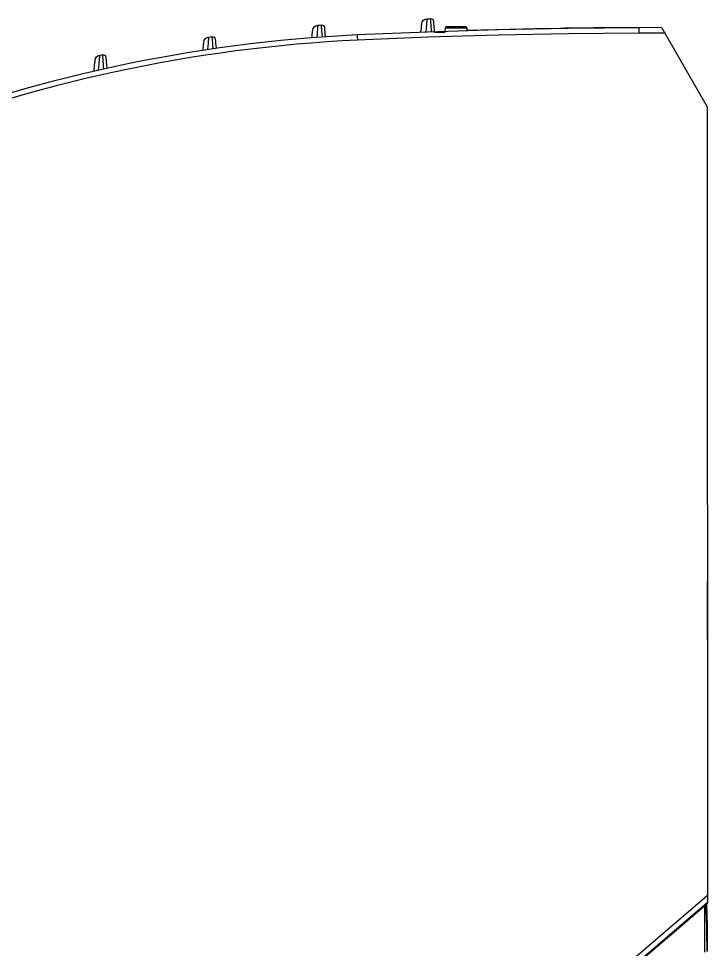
# Model space of a CAD drawing. Header units: millimetres. Extents: x 1291 to 5660, y 748 to 2981.
# Drawn here: x 2623.8 to 2750, y 2789.6 to 2960.2 of the extents above; entities that cross this region are included whole.
import ezdxf

# ---------------------------------------------------------------- set-up
doc = ezdxf.new("R2010")
doc.units = ezdxf.units.MM

msp = doc.modelspace()

# ---------------------------------------------------------------- linework, layer by layer
for points in [[(2677.7, 2957.72), (2677.71, 2957.78), (2677.71, 2957.86), (2677.72, 2957.94), (2677.73, 2958.04), (2677.73, 2958.09, -0.359995), (2678.64, 2958.99), (2678.98, 2959.02), (2679.32, 2959.05, -0.401039), (2679.86, 2958.6), (2679.86, 2958.59), (2679.87, 2958.56), (2679.87, 2958.51), (2679.88, 2958.45), (2679.88, 2958.36), (2679.89, 2958.27), (2679.89, 2958.24)], [(2697.57, 2957.69), (2697.61, 2958.18), (2697.64, 2958.48), (2697.66, 2958.75), (2697.67, 2958.81), (2697.67, 2958.87), (2697.68, 2958.91), (2697.68, 2958.97), (2697.69, 2959.05), (2697.7, 2959.13), (2697.7, 2959.2), (2697.71, 2959.24), (2697.71, 2959.27, -0.37982), (2698.67, 2960.19), (2699, 2960.2), (2699.32, 2960.21, -0.412819), (2699.84, 2959.76), (2699.84, 2959.75), (2699.84, 2959.72), (2699.85, 2959.67), (2699.85, 2959.6), (2699.86, 2959.52), (2699.87, 2959.42), (2699.87, 2959.36), (2699.88, 2959.31), (2699.88, 2959.24), (2699.89, 2959.19), (2699.92, 2958.9), (2699.95, 2958.57), (2699.98, 2958.22), (2700.01, 2957.84), (2700.01, 2957.78)], [(2741.65, 2958.56), (2736.41, 2958.54), (2736.08, 2958.54), (2735.03, 2958.54), (2734.93, 2958.53), (2734.05, 2958.53), (2733.58, 2958.53), (2733.08, 2958.53), (2732.58, 2958.52), (2732.05, 2958.52), (2731.51, 2958.52), (2730.95, 2958.51), (2730.67, 2958.51), (2730.38, 2958.51), (2730.1, 2958.5), (2729.81, 2958.5), (2729.22, 2958.5), (2728.62, 2958.49), (2728.01, 2958.48), (2727.71, 2958.48), (2726.78, 2958.47), (2726.16, 2958.46), (2725.84, 2958.46), (2725.53, 2958.45), (2725.22, 2958.45), (2725.06, 2958.45), (2724.91, 2958.45), (2724.02, 2958.44), (2723.14, 2958.43), (2723.12, 2958.43), (2723.1, 2958.42), (2718.45, 2958.35), (2713.8, 2958.25), (2706.02, 2958.01), (2706.01, 2958.47, 0.404401), (2705.76, 2958.71), (2702.24, 2958.71)], [(2518.86, 2891.82), (2518.87, 2891.83), (2518.93, 2891.88), (2518.98, 2891.92), (2518.99, 2891.93), (2519, 2891.94), (2519.71, 2892.51), (2520.41, 2893.07), (2521.11, 2893.63), (2521.82, 2894.19, -0.072459), (2598.42, 2938.36, -0.082943), (2685.89, 2957.28), (2698.79, 2957.82), (2711.69, 2958.21), (2724.6, 2958.46), (2737.52, 2958.56)], [(2742.24, 2957.55), (2737.51, 2957.55), (2724.61, 2957.45), (2711.71, 2957.21), (2698.82, 2956.81), (2685.93, 2956.27, 0.082906), (2598.78, 2937.43), (2598.52, 2938.09), (2598.42, 2938.36)], [(2657.64, 2954.4), (2657.67, 2954.8), (2657.7, 2955.12), (2657.73, 2955.38), (2657.73, 2955.44), (2657.73, 2955.5), (2657.74, 2955.56), (2657.75, 2955.6), (2657.75, 2955.7), (2657.76, 2955.77), (2657.77, 2955.88), (2657.77, 2955.92, -0.352743), (2658.65, 2956.83), (2659.33, 2956.91, -0.415061), (2659.87, 2956.46), (2659.87, 2956.42), (2659.88, 2956.31), (2659.89, 2956.23), (2659.89, 2956.14), (2659.9, 2956.08), (2659.9, 2956.03), (2659.91, 2955.97), (2659.91, 2955.91), (2659.94, 2955.63), (2659.96, 2955.32), (2660.01, 2954.77)], [(2637.68, 2950.59), (2637.71, 2950.99), (2637.74, 2951.35), (2637.77, 2951.69), (2637.8, 2951.99), (2637.81, 2952.06), (2637.81, 2952.12), (2637.81, 2952.16), (2637.82, 2952.18), (2637.82, 2952.21), (2637.82, 2952.25), (2637.83, 2952.34), (2637.84, 2952.43), (2637.85, 2952.5), (2637.85, 2952.55), (2637.85, 2952.59, -0.339163), (2638.68, 2953.49), (2639.24, 2953.59, -0.418994), (2639.83, 2953.14), (2639.83, 2953.14), (2639.84, 2953.1), (2639.84, 2953.05), (2639.85, 2952.98), (2639.85, 2952.89), (2639.86, 2952.78), (2639.87, 2952.66), (2639.88, 2952.53), (2639.91, 2952.24), (2639.94, 2951.89), (2640, 2951.15)]]:
    msp.add_lwpolyline(points, format="xyb")
for points in [[(2678.61, 2958.6), (2678.61, 2958.57), (2678.61, 2958.53), (2678.59, 2958.38), (2678.58, 2958.21), (2678.55, 2957.84), (2678.52, 2957.42), (2678.46, 2956.78)], [(2678.64, 2959), (2678.64, 2958.98), (2678.64, 2958.94), (2678.63, 2958.87), (2678.63, 2958.78), (2678.62, 2958.73), (2678.62, 2958.67), (2678.61, 2958.63)], [(2679.36, 2958.63), (2679.35, 2958.67), (2679.35, 2958.7), (2679.35, 2958.73), (2679.34, 2958.79), (2679.34, 2958.84), (2679.33, 2958.93), (2679.32, 2959), (2679.32, 2959.03), (2679.32, 2959.04)], [(2679.51, 2956.85), (2679.46, 2957.5), (2679.42, 2957.91), (2679.39, 2958.29), (2679.37, 2958.45), (2679.36, 2958.6)], [(2698.62, 2959.61), (2698.62, 2959.57), (2698.61, 2959.49), (2698.61, 2959.4), (2698.57, 2959.02), (2698.53, 2958.59), (2698.46, 2957.72)], [(2698.67, 2960.19), (2698.67, 2960.13), (2698.66, 2960.07), (2698.65, 2959.97), (2698.64, 2959.86), (2698.63, 2959.72), (2698.63, 2959.69), (2698.62, 2959.65)], [(2699.54, 2957.76), (2699.46, 2958.62), (2699.43, 2959.05), (2699.39, 2959.43), (2699.38, 2959.6), (2699.37, 2959.75), (2699.35, 2959.89), (2699.34, 2960), (2699.34, 2960.09), (2699.33, 2960.16), (2699.33, 2960.19), (2699.33, 2960.22), (2699.32, 2960.22)], [(2659.5, 2954.68), (2659.44, 2955.37), (2659.4, 2955.78), (2659.37, 2956.15), (2659.36, 2956.32), (2659.34, 2956.47), (2659.34, 2956.59), (2659.33, 2956.65), (2659.33, 2956.7), (2659.32, 2956.79), (2659.31, 2956.86), (2659.31, 2956.88), (2659.31, 2956.9)], [(2677.62, 2956.73), (2677.63, 2956.99), (2677.66, 2957.29), (2677.7, 2957.72)], [(2677.69, 2957.61), (2677.7, 2957.67)], [(2679.89, 2958.19), (2679.9, 2958.16), (2679.9, 2958.1), (2679.91, 2958.04), (2679.93, 2957.76), (2679.96, 2957.45), (2680.01, 2956.89)], [(2685.88, 2957.28), (2685.89, 2957.11), (2685.89, 2957.05), (2685.89, 2956.99), (2685.9, 2956.83), (2685.9, 2956.75), (2685.91, 2956.57)], [(2685.88, 2957.24), (2685.89, 2957.21)], [(2700.02, 2957.71), (2701.96, 2957.71)], [(2701.98, 2958.47), (2701.95, 2957.71)], [(2706.01, 2958.47), (2701.98, 2958.47)], [(2737.52, 2958.56), (2737.51, 2958.27), (2737.51, 2957.55)], [(2741.67, 2958.53), (2741.67, 2958.53)], [(2741.68, 2958.52), (2741.68, 2958.51), (2741.68, 2958.51), (2741.69, 2958.49), (2741.7, 2958.47), (2741.72, 2958.45), (2741.73, 2958.42), (2741.74, 2958.41)], [(2741.75, 2958.4), (2741.75, 2958.38), (2741.76, 2958.37), (2741.8, 2958.3), (2741.84, 2958.23), (2741.85, 2958.22), (2741.86, 2958.2), (2741.87, 2958.18), (2741.88, 2958.16), (2741.9, 2958.12), (2741.93, 2958.08), (2741.98, 2958), (2742.02, 2957.91), (2742.04, 2957.89), (2742.05, 2957.87), (2742.06, 2957.84), (2742.08, 2957.82), (2742.1, 2957.78), (2742.13, 2957.73), (2742.24, 2957.55), (2750.03, 2944.05), (2750.04, 2798.15), (2750.04, 2798.14)], [(2658.62, 2956.5), (2658.61, 2956.44), (2658.61, 2956.37), (2658.59, 2956.22), (2658.58, 2956.05), (2658.55, 2955.67), (2658.51, 2955.25), (2658.44, 2954.52)], [(2658.65, 2956.83), (2658.65, 2956.82), (2658.65, 2956.78), (2658.64, 2956.71), (2658.63, 2956.62), (2658.63, 2956.56)], [(2685.92, 2956.47), (2685.93, 2956.28)], [(2638.68, 2953.49), (2638.68, 2953.48), (2638.67, 2953.44), (2638.66, 2953.36), (2638.65, 2953.27), (2638.65, 2953.21), (2638.64, 2953.15)], [(2639.25, 2953.56), (2639.24, 2953.58), (2639.24, 2953.6)], [(2639.46, 2951), (2639.46, 2951.04), (2639.42, 2951.51), (2639.38, 2951.97), (2639.34, 2952.4), (2639.31, 2952.79), (2639.3, 2952.97), (2639.28, 2953.12), (2639.28, 2953.16), (2639.28, 2953.19), (2639.27, 2953.22), (2639.27, 2953.26), (2639.27, 2953.32), (2639.26, 2953.37), (2639.25, 2953.47), (2639.25, 2953.54)], [(2638.64, 2953.11), (2638.64, 2953.07), (2638.64, 2953.04), (2638.63, 2953), (2638.62, 2952.84), (2638.6, 2952.66), (2638.56, 2952.25), (2638.52, 2951.8), (2638.47, 2951.33), (2638.42, 2950.83), (2638.41, 2950.74)], [(2750.04, 2944.02), (2750.04, 2944.04), (2750.03, 2944.05)], [(2750.05, 2857.04), (2750.04, 2857.05)], [(2750.04, 2846.42), (2750.05, 2856.92), (2750.04, 2857.05)], [(2750.04, 2856.92), (2750.05, 2856.92)], [(2750.05, 2846.41), (2750.04, 2846.41)], [(2750.04, 2846.3), (2750.05, 2846.3)], [(2652.24, 2715.25), (2652.22, 2715.26), (2652.2, 2715.27), (2652.17, 2715.31), (2652.09, 2715.37), (2652.01, 2715.43), (2652.66, 2715.98), (2653.31, 2716.55), (2659.4, 2721.76), (2671.58, 2732.2), (2683.76, 2742.64), (2716.9, 2771.04), (2750.03, 2799.45)], [(2750.03, 2798.68), (2750.03, 2798.59)], [(2652.39, 2714.72), (2652.57, 2714.67), (2652.75, 2714.74), (2750.04, 2798.14)], [(2750.03, 2798.14), (2703.84, 2758.54), (2678.31, 2736.65), (2652.78, 2714.76), (2652.78, 2714.77), (2652.77, 2714.78), (2652.76, 2714.79), (2652.75, 2714.8), (2652.75, 2714.81)], [(2736.64, 2786.52), (2749.49, 2797.51), (2749.5, 2797.31), (2749.51, 2797.1), (2749.52, 2796.89), (2749.52, 2796.65), (2749.53, 2796.41), (2749.53, 2796.16), (2749.53, 2796.03), (2749.53, 2795.9), (2749.54, 2795.76), (2749.54, 2795.63), (2749.54, 2795.35), (2749.55, 2795.07), (2749.55, 2794.48), (2749.55, 2793.87), (2749.55, 2793.23), (2749.55, 2792.58), (2749.54, 2792.42), (2749.54, 2792.08), (2749.54, 2791.91), (2749.53, 2791.22), (2749.53, 2790.53), (2749.51, 2789.82), (2749.5, 2789.11)], [(2749.69, 2797.85), (2749.71, 2797.65), (2749.73, 2797.44), (2749.74, 2797.22), (2749.75, 2796.98), (2749.77, 2796.73), (2749.78, 2796.47), (2749.79, 2796.21), (2749.8, 2796.07), (2749.81, 2795.93), (2749.82, 2795.65), (2749.83, 2795.36), (2749.84, 2795.06), (2749.84, 2794.76), (2749.86, 2794.13), (2749.88, 2793.48), (2749.89, 2793.15), (2749.89, 2792.81), (2749.89, 2792.63), (2749.9, 2792.55), (2749.9, 2792.46), (2749.9, 2792.29), (2749.9, 2792.11), (2749.91, 2791.41), (2749.92, 2790.7), (2749.93, 2789.97), (2749.93, 2789.23)], [(2749.87, 2797.98), (2750.03, 2798.12), (2750.04, 2798.13), (2750.04, 2798.13), (2749.87, 2797.99)], [(2749.88, 2798.01), (2749.89, 2797.78), (2749.9, 2797.48), (2749.91, 2797.18), (2749.93, 2796.55), (2749.95, 2795.89), (2749.96, 2795.22), (2749.98, 2794.52), (2749.98, 2794.34), (2749.99, 2794.16), (2749.99, 2793.98), (2749.99, 2793.8), (2750, 2793.07), (2750.01, 2792.33), (2750.01, 2791.58), (2750.02, 2790.82), (2750.02, 2790.05), (2750.03, 2789.26)]]:
    msp.add_lwpolyline(points)
for points in [[(2702.23, 2958.71), (2702.1, 2958.71), (2701.99, 2958.6), (2701.98, 2958.47)], [(2659.33, 2956.91), (2659.32, 2956.91), (2659.31, 2956.91), (2659.31, 2956.91)], [(2639.29, 2953.6), (2639.27, 2953.6), (2639.26, 2953.6), (2639.24, 2953.59)]]:
    msp.add_open_spline(points, degree=3)

doc.saveas('drawing.dxf')
